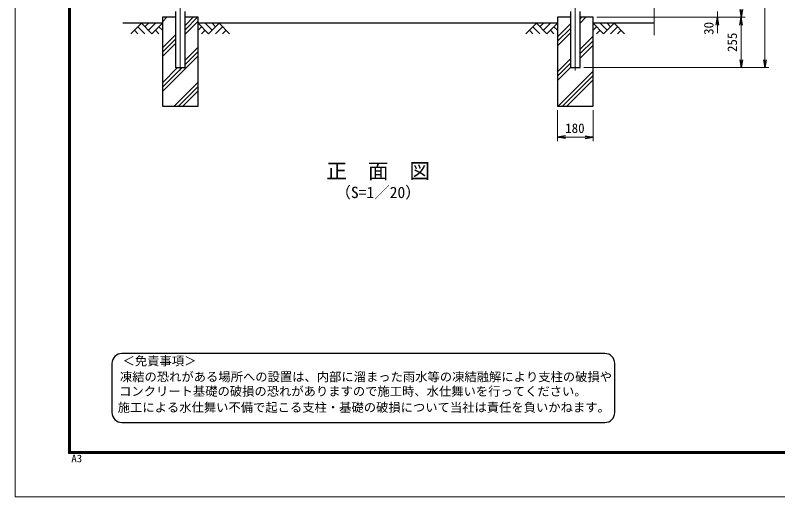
# Model space of a CAD drawing. Units: millimetres, scale not verified. Extents: x -4200 to 4200, y -2970 to 2970.
# Drawn here: x -4200 to -339, y -2970 to -530 of the extents above; entities that cross this region are included whole.
import ezdxf
from ezdxf.enums import TextEntityAlignment as Align

# ---------------------------------------------------------------- set-up
doc = ezdxf.new("R2010")
doc.units = ezdxf.units.MM
doc.header["$LTSCALE"] = 10
doc.linetypes.add('USER3', pattern=[50.8, 31.75, -6.35, 6.35, -6.35])
for name, color, linetype, lineweight in [('0-6_23', 2, 'Continuous', 9), ('0-9_0', 7, 'Continuous', 25), ('0-A_D-STR1', 1, 'Continuous', 25), ('0-C_D-DCR-HCH', 7, 'Continuous', 13), ('0-E_D-BMK', 2, 'USER3', 13), ('0-F_D-STR-DIM', 7, 'Continuous', 13), ('1-1_D-STR4', 7, 'Continuous', 25), ('1-2_D-BGD', 7, 'Continuous', 25), ('1-4_D-TTL-TXT', 7, 'Continuous', 25)]:
    doc.layers.add(name, color=color, linetype=linetype, lineweight=lineweight)
doc.styles.add('ＭＳ ゴシック', font='')
doc.styles.get('ＭＳ ゴシック').set_extended_font_data('MS Gothic')

# ---------------------------------------------------------------- blocks, each defined once
blk = doc.blocks.new('_OPEN')
at = {"layer": '0-9_0'}
blk.add_line((-10, 1.667), (0, 0), dxfattribs=at)
blk.add_lwpolyline([(-10, -1.667), (0, 0), (-10, 0)], dxfattribs=at)

msp = doc.modelspace()

# ---------------------------------------------------------------- linework, layer by layer
at = {"layer": '0-6_23'}
for points in [[(-4200, 2970), (4200, 2970), (4200, -2970), (-4200, -2970)], [(-3930, 2750), (3930, 2750), (3930, -2750), (-3930, -2750)], [(-3927.5, 2747.5), (3927.5, 2747.5), (3927.5, -2747.5), (-3927.5, -2747.5)], [(-3925, 2745), (3925, 2745), (3925, -2745), (-3925, -2745)], [(-3922.5, 2742.5), (3922.5, 2742.5), (3922.5, -2742.5), (-3922.5, -2742.5)], [(-3920, 2740), (3920, 2740), (3920, -2740), (-3920, -2740)]]:
    msp.add_lwpolyline(points, close=True, dxfattribs=at)
at = {"layer": '0-A_D-STR1'}
for points in [[(-3388.86, -510.5), (-3388.86, -795), (-3340.26, -795), (-3340.26, -510)], [(-1388.86, -510), (-1388.86, -795), (-1340.26, -795), (-1340.26, -510)]]:
    msp.add_lwpolyline(points, dxfattribs=at)
at = {"layer": '0-C_D-DCR-HCH'}
for p, q in [((-3454.56, -562.49), (-3432.07, -540)), ((-3454.56, -540.39), (-3454.16, -540)), ((-3340.26, -602.87), (-3277.39, -540)), ((-3340.26, -580.77), (-3299.48, -540)), ((-1340.26, -569.51), (-1310.75, -540)), ((-1340.26, -547.41), (-1332.84, -540)), ((-3560.98, -570), (-3614.19, -623.21)), ((-3560.98, -570), (-3507.77, -623.21)), ((-3543.24, -587.74), (-3525.5, -570)), ((-3525.5, -605.47), (-3490.03, -570)), ((-3507.77, -623.21), (-3454.56, -570)), ((-3340.26, -624.97), (-3274.56, -559.27)), ((-3221.34, -623.21), (-3274.56, -570)), ((-3203.61, -605.47), (-3239.08, -570)), ((-3168.13, -570), (-3221.34, -623.21)), ((-3185.78, -587.83), (-3203.61, -570)), ((-3168.13, -570), (-3114.92, -623.21)), ((-1560.98, -570), (-1614.19, -623.21)), ((-1560.98, -570), (-1507.77, -623.21)), ((-1543.24, -587.74), (-1525.5, -570)), ((-1525.5, -605.47), (-1490.03, -570)), ((-1507.77, -623.21), (-1454.56, -570)), ((-1454.56, -639.62), (-1388.86, -573.92)), ((-1221.34, -623.21), (-1274.56, -570)), ((-1203.61, -605.47), (-1239.08, -570)), ((-1168.13, -570), (-1221.34, -623.21)), ((-1185.78, -587.83), (-1203.61, -570)), ((-1168.13, -570), (-1114.92, -623.21)), ((-3596.45, -605.47), (-3578.64, -623.21)), ((-3578.72, -587.74), (-3543.08, -623.21)), ((-3490.03, -605.47), (-3472.21, -623.21)), ((-3472.29, -587.74), (-3454.56, -605.39)), ((-3256.82, -587.74), (-3274.56, -605.39)), ((-3239.08, -605.47), (-3256.9, -623.21)), ((-3150.39, -587.74), (-3186.03, -623.21)), ((-3132.66, -605.47), (-3150.48, -623.21)), ((-1596.45, -605.47), (-1578.64, -623.21)), ((-1578.72, -587.74), (-1543.08, -623.21)), ((-1490.03, -605.47), (-1472.21, -623.21)), ((-1472.29, -587.74), (-1454.56, -605.39)), ((-1454.56, -661.71), (-1388.86, -596.01)), ((-1256.82, -587.74), (-1274.56, -605.39)), ((-1239.08, -605.47), (-1256.9, -623.21)), ((-1150.39, -587.74), (-1186.03, -623.21)), ((-1132.66, -605.47), (-1150.48, -623.21)), ((-3454.56, -695.07), (-3388.86, -629.37)), ((-3454.56, -717.17), (-3388.86, -651.47)), ((-1454.56, -683.81), (-1388.86, -618.11)), ((-1340.26, -702.09), (-1274.56, -636.39)), ((-3454.56, -739.27), (-3388.86, -673.57)), ((-3340.26, -757.55), (-3274.56, -691.85)), ((-1340.26, -724.19), (-1274.56, -658.49)), ((-1340.26, -746.29), (-1274.56, -680.59)), ((-3340.26, -779.65), (-3274.56, -713.95)), ((-3454.56, -916.04), (-3274.56, -736.04)), ((-1454.56, -816.39), (-1388.86, -750.69)), ((-3454.56, -893.95), (-3355.61, -795)), ((-3454.56, -871.85), (-3377.71, -795)), ((-1454.56, -838.49), (-1388.86, -772.79)), ((-1454.56, -860.59), (-1388.86, -794.89)), ((-1451.39, -990), (-1274.56, -813.17)), ((-1429.29, -990), (-1274.56, -835.27)), ((-3395.93, -990), (-3274.56, -868.62)), ((-1407.19, -990), (-1274.56, -857.36)), ((-3373.83, -990), (-3274.56, -890.72)), ((-3351.74, -990), (-3274.56, -912.82)), ((-1274.61, -990), (-1274.56, -989.95))]:
    msp.add_line(p, q, dxfattribs=at)
at = {"layer": '0-E_D-BMK'}
for p, q in [((-3364.56, -810), (-3364.56, 1000)), ((-1364.56, -810), (-1364.56, 1000))]:
    msp.add_line(p, q, dxfattribs=at)
at = {"layer": '0-F_D-STR-DIM'}
for p, q in [((-404.56, 945), (-404.56, -755)), ((-964.56, 199.35), (-964.56, -630)), ((-1254.56, -540), (-624.56, -540)), ((-1254.56, -540), (-504.56, -540)), ((-1254.56, -540), (-504.56, -540)), ((-644.56, -510), (-644.56, -540)), ((-644.56, -580), (-644.56, -620)), ((-524.56, -580), (-524.56, -755)), ((-1320.26, -795), (-384.56, -795)), ((-1320.26, -795), (-504.56, -795)), ((-1454.56, -1010), (-1454.56, -1167.32)), ((-1274.56, -1010), (-1274.56, -1167.32)), ((-1414.56, -1147.32), (-1314.56, -1147.32))]:
    msp.add_line(p, q, dxfattribs=at)
at = {"layer": '1-1_D-STR4'}
for p, q in [((-3388.86, -540), (-3454.56, -540)), ((-3274.56, -540), (-3340.26, -540)), ((-1274.56, -540), (-1340.26, -540))]:
    msp.add_line(p, q, dxfattribs=at)
for points in [[(-3454.56, -540), (-3454.56, -990), (-3274.56, -990), (-3274.56, -540)], [(-1388.86, -540), (-1454.56, -540), (-1454.56, -990), (-1274.56, -990), (-1274.56, -540)]]:
    msp.add_lwpolyline(points, dxfattribs=at)
at = {"layer": '1-2_D-BGD'}
for p, q in [((-3454.56, -570), (-3654.56, -570)), ((-1454.56, -570), (-3274.56, -570)), ((-964.56, -570), (-1274.56, -570))]:
    msp.add_line(p, q, dxfattribs=at)
at = {"layer": '1-4_D-TTL-TXT', "color": 2}
for p, q in [((-1214.65, -2243.76), (-3660.2, -2243.76)), ((-3710.2, -2293.76), (-3710.2, -2543.76)), ((-1164.65, -2543.76), (-1164.65, -2293.76)), ((-3660.2, -2593.76), (-1214.65, -2593.76))]:
    msp.add_line(p, q, dxfattribs=at)
for centre, start, end in [((-3660.2, -2293.76), 90, 180), ((-1214.65, -2293.76), 0, 90), ((-3660.2, -2543.76), 180, 270), ((-1214.65, -2543.76), 270, 0)]:
    msp.add_arc(centre, 50, start, end, dxfattribs=at)

# ---------------------------------------------------------------- block references
at = {"layer": '0-F_D-STR-DIM', "xscale": 4, "yscale": 4}
for p, rotation in [((-524.56, -540), 270), ((-644.56, -540), 90), ((-524.56, -540), 90), ((-524.56, -795), 270), ((-404.56, -795), 270), ((-1454.56, -1147.32), 180)]:
    msp.add_blockref('_OPEN', p, dxfattribs=dict(at, rotation=rotation))
msp.add_blockref('_OPEN', (-1274.56, -1147.32), dxfattribs=at)

# ---------------------------------------------------------------- texts
at = {"layer": '0-6_23', "style": 'ＭＳ ゴシック', "width": 1.05}
msp.add_text('A3', height=38.48, dxfattribs=at).set_placement((-3916.09, -2806.81), align=Align.BOTTOM_LEFT)
at = {"layer": '0-F_D-STR-DIM', "style": 'ＭＳ ゴシック'}
for s, p in [('30', (-650.16, -628.89)), ('255', (-531.3, -715.85))]:
    msp.add_text(s, height=48.09, rotation=90, dxfattribs=at).set_placement(p, align=Align.BOTTOM_LEFT)
msp.add_text('180', height=48.09, dxfattribs=at).set_placement((-1415.21, -1140.57), align=Align.BOTTOM_LEFT)
at = {"layer": '1-4_D-TTL-TXT', "style": 'ＭＳ ゴシック'}
for s, height, p in [('正\u3000面\u3000図', 76.97, (-2624.45, -1380.39)), ('（S=1／20）', 57.7, (-2578.97, -1473.59)), ('＜免責事項＞ \u3000\u3000', 45.67, (-3656.49, -2317.94)), ('凍結の恐れがある場所への設置は、内部に溜まった雨水等の凍結融解により支柱の破損や', 45.67, (-3670.01, -2398.44)), ('コンクリート基礎の破損の恐れがありますので施工時、水仕舞いを行ってください。', 45.67, (-3674.13, -2471.86)), ('施工による水仕舞い不備で起こる支柱・基礎の破損について当社は責任を負いかねます。 ', 45.67, (-3681.12, -2553.35))]:
    msp.add_text(s, height=height, dxfattribs=at).set_placement(p, align=Align.BOTTOM_LEFT)

doc.saveas('drawing.dxf')
